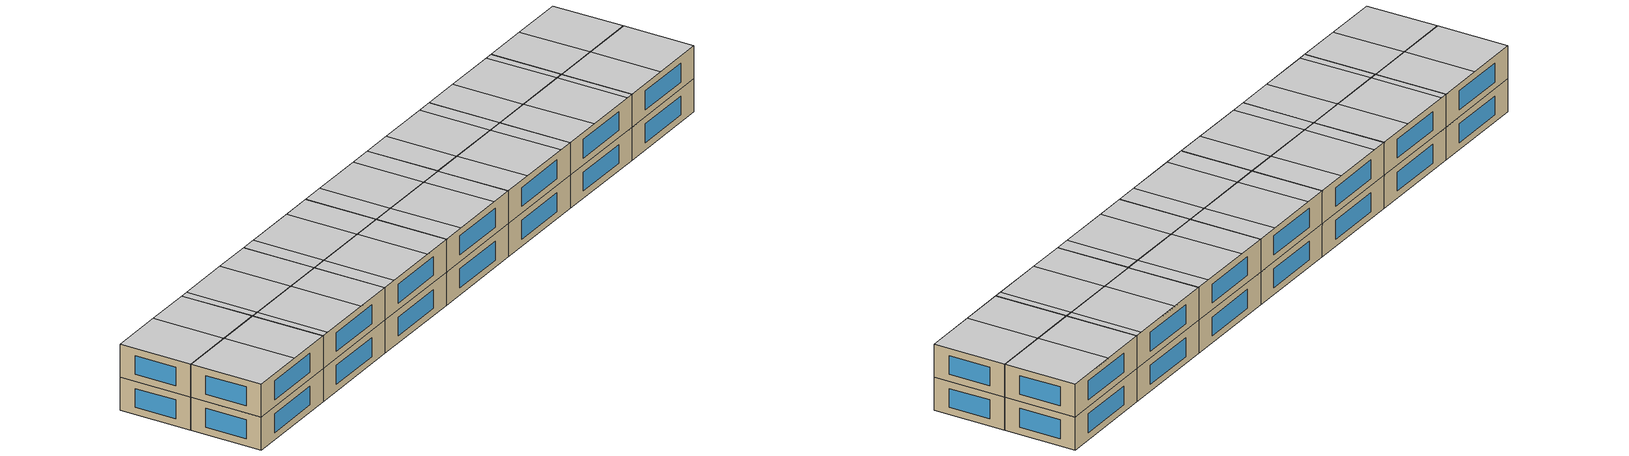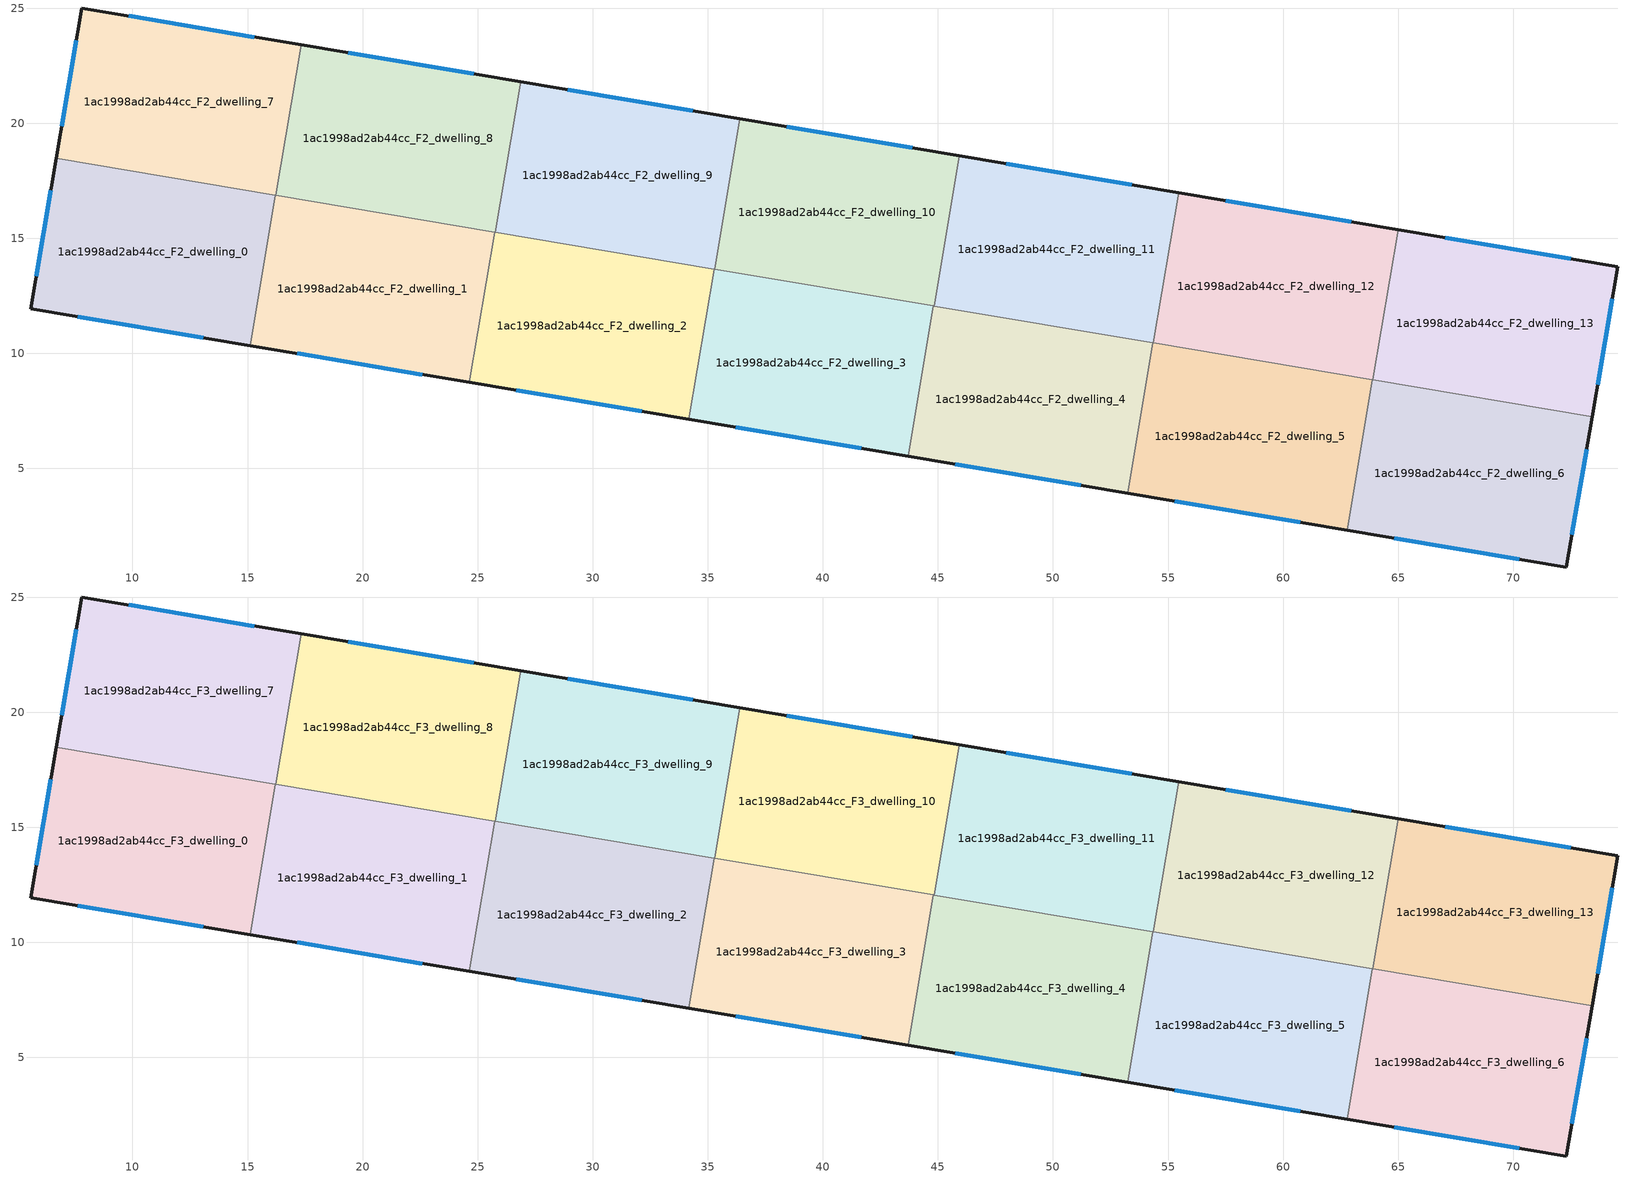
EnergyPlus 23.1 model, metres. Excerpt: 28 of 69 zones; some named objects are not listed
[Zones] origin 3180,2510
1ac1998ad2ab44cc_F2_dwelling_0
 floor to 1ac1998ad2ab44cc_F1_dwelling_0 (EU_floor_Construction): 16.22,16.87 15.11,10.34 5.58,11.94 6.69,18.48 z6
 wall outside (EU_wall_Construction): 6.69,18.48 5.58,11.94 15.11,10.34 z6:9
 wall to 1ac1998ad2ab44cc_F2_dwelling_1 (EU_wall_Construction): 15.11,10.34 16.22,16.87 z6:9
 wall to 1ac1998ad2ab44cc_F2_dwelling_7 (EU_wall_Construction): 16.22,16.87 6.69,18.48 z6:9
 window (EU_Window_Construction): 7.62,11.6 13.07,10.68 / 6.45,17.08 5.82,13.34 z6.64:8.36
1ac1998ad2ab44cc_F2_dwelling_1
 floor to 1ac1998ad2ab44cc_F1_dwelling_1 (EU_floor_Construction): 25.74,15.27 24.64,8.74 15.11,10.34 16.22,16.87 z6
 wall outside (EU_wall_Construction): 15.11,10.34 24.64,8.74 z6:9
 wall to 1ac1998ad2ab44cc_F2_dwelling_2 (EU_wall_Construction): 24.64,8.74 25.74,15.27 z6:9
 wall to 1ac1998ad2ab44cc_F2_dwelling_8 (EU_wall_Construction): 25.74,15.27 16.23,16.87 z6:9
 wall to 1ac1998ad2ab44cc_F2_dwelling_7 (EU_wall_Construction): 16.23,16.87 16.21,16.87 z6:9
 window (EU_Window_Construction): 17.16,9.99 22.6,9.08 z6.64:8.36
1ac1998ad2ab44cc_F2_dwelling_10
 floor to 1ac1998ad2ab44cc_F1_dwelling_10 (EU_floor_Construction): 45.93,18.59 44.83,12.05 35.3,13.66 36.4,20.19 z6
 wall outside (EU_wall_Construction): 45.93,18.59 36.4,20.19 z6:9
 wall to 1ac1998ad2ab44cc_F2_dwelling_11 (EU_wall_Construction): 44.83,12.05 45.93,18.59 z6:9
 wall to 1ac1998ad2ab44cc_F2_dwelling_9 (EU_wall_Construction): 36.4,20.19 35.3,13.66 z6:9
 wall to 1ac1998ad2ab44cc_F2_dwelling_3 (EU_wall_Construction): 35.3,13.66 44.81,12.06 z6:9
 wall to 1ac1998ad2ab44cc_F2_dwelling_4 (EU_wall_Construction): 44.81,12.06 44.83,12.05 z6:9
 window (EU_Window_Construction): 43.89,18.93 38.44,19.85 z6.64:8.36
1ac1998ad2ab44cc_F2_dwelling_11
 floor to 1ac1998ad2ab44cc_F1_dwelling_11 (EU_floor_Construction): 55.47,16.98 54.36,10.45 44.83,12.05 45.93,18.59 z6
 wall outside (EU_wall_Construction): 55.47,16.98 45.93,18.59 z6:9
 wall to 1ac1998ad2ab44cc_F2_dwelling_12 (EU_wall_Construction): 54.36,10.45 55.47,16.98 z6:9
 wall to 1ac1998ad2ab44cc_F2_dwelling_4 (EU_wall_Construction): 44.83,12.05 54.34,10.45 z6:9
 wall to 1ac1998ad2ab44cc_F2_dwelling_5 (EU_wall_Construction): 54.34,10.45 54.36,10.45 z6:9
 window (EU_Window_Construction): 53.42,17.32 47.97,18.24 z6.64:8.36
1ac1998ad2ab44cc_F2_dwelling_12
 floor to 1ac1998ad2ab44cc_F1_dwelling_12 (EU_floor_Construction): 65,15.38 63.9,8.84 54.36,10.45 55.47,16.98 z6
 wall outside (EU_wall_Construction): 65,15.38 55.47,16.98 z6:9
 wall to 1ac1998ad2ab44cc_F2_dwelling_13 (EU_wall_Construction): 63.9,8.84 65,15.38 z6:9
 wall to 1ac1998ad2ab44cc_F2_dwelling_5 (EU_wall_Construction): 54.36,10.45 63.88,8.85 z6:9
 wall to 1ac1998ad2ab44cc_F2_dwelling_6 (EU_wall_Construction): 63.88,8.85 63.9,8.84 z6:9
 window (EU_Window_Construction): 62.96,15.72 57.51,16.64 z6.64:8.36
1ac1998ad2ab44cc_F2_dwelling_13
 floor to 1ac1998ad2ab44cc_F1_dwelling_13 (EU_floor_Construction): 74.54,13.77 73.43,7.24 63.9,8.84 65,15.38 z6
 wall outside (EU_wall_Construction): 73.43,7.24 74.54,13.77 65,15.38 z6:9
 wall to 1ac1998ad2ab44cc_F2_dwelling_6 (EU_wall_Construction): 63.9,8.84 73.43,7.24 z6:9
 window (EU_Window_Construction): 72.5,14.11 67.04,15.03 / 73.66,8.64 74.3,12.37 z6.64:8.36
1ac1998ad2ab44cc_F2_dwelling_2
 floor to 1ac1998ad2ab44cc_F1_dwelling_2 (EU_floor_Construction): 35.28,13.66 34.17,7.13 24.64,8.74 25.74,15.27 z6
 wall outside (EU_wall_Construction): 24.64,8.74 34.17,7.13 z6:9
 wall to 1ac1998ad2ab44cc_F2_dwelling_3 (EU_wall_Construction): 34.17,7.13 35.28,13.66 z6:9
 wall to 1ac1998ad2ab44cc_F2_dwelling_9 (EU_wall_Construction): 35.28,13.66 25.76,15.27 z6:9
 wall to 1ac1998ad2ab44cc_F2_dwelling_8 (EU_wall_Construction): 25.76,15.26 25.74,15.27 z6:9
 window (EU_Window_Construction): 26.69,8.39 32.13,7.47 z6.64:8.36
1ac1998ad2ab44cc_F2_dwelling_3
 floor to 1ac1998ad2ab44cc_F1_dwelling_3 (EU_floor_Construction): 44.81,12.06 43.71,5.53 34.17,7.13 35.28,13.66 z6
 wall outside (EU_wall_Construction): 34.17,7.13 43.71,5.53 z6:9
 wall to 1ac1998ad2ab44cc_F2_dwelling_4 (EU_wall_Construction): 43.71,5.53 44.81,12.06 z6:9
 wall to 1ac1998ad2ab44cc_F2_dwelling_9 (EU_wall_Construction): 35.3,13.66 35.28,13.66 z6:9
 window (EU_Window_Construction): 36.22,6.79 41.67,5.87 z6.64:8.36
1ac1998ad2ab44cc_F2_dwelling_4
 floor to 1ac1998ad2ab44cc_F1_dwelling_4 (EU_floor_Construction): 54.34,10.45 53.24,3.92 43.71,5.53 44.81,12.06 z6
 wall outside (EU_wall_Construction): 43.71,5.53 53.24,3.92 z6:9
 wall to 1ac1998ad2ab44cc_F2_dwelling_5 (EU_wall_Construction): 53.24,3.92 54.34,10.45 z6:9
 window (EU_Window_Construction): 45.75,5.18 51.2,4.27 z6.64:8.36
1ac1998ad2ab44cc_F2_dwelling_5
 floor to 1ac1998ad2ab44cc_F1_dwelling_5 (EU_floor_Construction): 63.88,8.85 62.78,2.32 53.24,3.92 54.34,10.45 z6
 wall outside (EU_wall_Construction): 53.24,3.92 62.78,2.32 z6:9
 wall to 1ac1998ad2ab44cc_F2_dwelling_6 (EU_wall_Construction): 62.78,2.32 63.88,8.85 z6:9
 window (EU_Window_Construction): 55.29,3.58 60.74,2.66 z6.64:8.36
1ac1998ad2ab44cc_F2_dwelling_6
 floor to 1ac1998ad2ab44cc_F1_dwelling_6 (EU_floor_Construction): 73.43,7.24 72.31,0.72 62.78,2.32 63.88,8.85 z6
 wall outside (EU_wall_Construction): 62.78,2.32 72.31,0.72 73.43,7.24 z6:9
 window (EU_Window_Construction): 72.55,2.11 73.19,5.84 / 64.82,1.98 70.27,1.06 z6.64:8.36
1ac1998ad2ab44cc_F2_dwelling_7
 floor to 1ac1998ad2ab44cc_F1_dwelling_7 (EU_floor_Construction): 17.33,23.4 16.23,16.87 6.69,18.48 7.8,25.01 z6
 wall outside (EU_wall_Construction): 17.33,23.4 7.8,25.01 6.69,18.48 z6:9
 wall to 1ac1998ad2ab44cc_F2_dwelling_8 (EU_wall_Construction): 16.23,16.87 17.33,23.4 z6:9
 window (EU_Window_Construction): 7.56,23.61 6.93,19.87 / 15.29,23.75 9.84,24.66 z6.64:8.36
1ac1998ad2ab44cc_F2_dwelling_8
 floor to 1ac1998ad2ab44cc_F1_dwelling_8 (EU_floor_Construction): 26.86,21.8 25.76,15.26 16.23,16.87 17.33,23.4 z6
 wall outside (EU_wall_Construction): 26.86,21.8 17.33,23.4 z6:9
 wall to 1ac1998ad2ab44cc_F2_dwelling_9 (EU_wall_Construction): 25.76,15.26 26.86,21.8 z6:9
 window (EU_Window_Construction): 24.82,22.14 19.37,23.06 z6.64:8.36
1ac1998ad2ab44cc_F2_dwelling_9
 floor to 1ac1998ad2ab44cc_F1_dwelling_9 (EU_floor_Construction): 36.4,20.19 35.3,13.66 25.76,15.26 26.86,21.8 z6
 wall outside (EU_wall_Construction): 36.4,20.19 26.86,21.8 z6:9
 window (EU_Window_Construction): 34.36,20.54 28.91,21.45 z6.64:8.36
1ac1998ad2ab44cc_F3_dwelling_0
 floor to 1ac1998ad2ab44cc_F2_dwelling_0 (EU_floor_Construction): 16.22,16.87 15.11,10.34 5.58,11.94 6.69,18.48 z9
 wall outside (EU_wall_Construction): 6.69,18.48 5.58,11.94 15.11,10.34 z9:12
 wall to 1ac1998ad2ab44cc_F3_dwelling_1 (EU_wall_Construction): 15.11,10.34 16.22,16.87 z9:12
 wall to 1ac1998ad2ab44cc_F3_dwelling_7 (EU_wall_Construction): 16.22,16.87 6.69,18.48 z9:12
 window (EU_Window_Construction): 7.62,11.6 13.07,10.68 / 6.45,17.08 5.82,13.34 z9.64:11.36
 ceiling adiabatic (EU_roof_Construction): 10.72,11.08 11.82,17.61 6.69,18.48 5.58,11.94 z12
 ceiling to 1ac1998ad2ab44cc_F4_dwelling_1 (EU_floor_Construction): 15.11,10.34 16.21,16.87 11.82,17.61 10.72,11.08 z12
1ac1998ad2ab44cc_F3_dwelling_1
 floor to 1ac1998ad2ab44cc_F2_dwelling_1 (EU_floor_Construction): 25.74,15.27 24.64,8.74 15.11,10.34 16.22,16.87 z9
 wall outside (EU_wall_Construction): 15.11,10.34 24.64,8.74 z9:12
 wall to 1ac1998ad2ab44cc_F3_dwelling_2 (EU_wall_Construction): 24.64,8.74 25.74,15.27 z9:12
 wall to 1ac1998ad2ab44cc_F3_dwelling_8 (EU_wall_Construction): 25.74,15.27 16.23,16.87 z9:12
 wall to 1ac1998ad2ab44cc_F3_dwelling_7 (EU_wall_Construction): 16.23,16.87 16.21,16.87 z9:12
 window (EU_Window_Construction): 17.16,9.99 22.6,9.08 z9.64:11.36
 ceiling to 1ac1998ad2ab44cc_F4_dwelling_2 (EU_floor_Construction): 20.99,9.35 22.09,15.88 16.96,16.75 15.86,10.21 z12
 ceiling to 1ac1998ad2ab44cc_F4_dwelling_3 (EU_floor_Construction): 24.64,8.74 25.74,15.27 22.09,15.88 20.99,9.35 z12
 ceiling to 1ac1998ad2ab44cc_F4_dwelling_1 (EU_floor_Construction): 15.86,10.21 16.96,16.75 16.23,16.87 16.21,16.87 15.11,10.34 z12
1ac1998ad2ab44cc_F3_dwelling_10
 floor to 1ac1998ad2ab44cc_F2_dwelling_10 (EU_floor_Construction): 45.93,18.59 44.83,12.05 35.3,13.66 36.4,20.19 z9
 wall outside (EU_wall_Construction): 45.93,18.59 36.4,20.19 z9:12
 wall to 1ac1998ad2ab44cc_F3_dwelling_11 (EU_wall_Construction): 44.83,12.05 45.93,18.59 z9:12
 wall to 1ac1998ad2ab44cc_F3_dwelling_9 (EU_wall_Construction): 36.4,20.19 35.3,13.66 z9:12
 wall to 1ac1998ad2ab44cc_F3_dwelling_3 (EU_wall_Construction): 35.3,13.66 44.81,12.06 z9:12
 wall to 1ac1998ad2ab44cc_F3_dwelling_4 (EU_wall_Construction): 44.81,12.06 44.83,12.05 z9:12
 window (EU_Window_Construction): 43.89,18.93 38.44,19.85 z9.64:11.36
 ceiling to 1ac1998ad2ab44cc_F4_dwelling_6 (EU_floor_Construction): 42.62,12.43 43.72,18.96 38.59,19.82 37.49,13.29 z12
 ceiling to 1ac1998ad2ab44cc_F4_dwelling_7 (EU_floor_Construction): 44.83,12.05 45.93,18.59 43.72,18.96 42.62,12.43 z12
 ceiling to 1ac1998ad2ab44cc_F4_dwelling_5 (EU_floor_Construction): 37.49,13.29 38.59,19.82 36.4,20.19 35.3,13.66 z12
1ac1998ad2ab44cc_F3_dwelling_11
 floor to 1ac1998ad2ab44cc_F2_dwelling_11 (EU_floor_Construction): 55.47,16.98 54.36,10.45 44.83,12.05 45.93,18.59 z9
 wall outside (EU_wall_Construction): 55.47,16.98 45.93,18.59 z9:12
 wall to 1ac1998ad2ab44cc_F3_dwelling_12 (EU_wall_Construction): 54.36,10.45 55.47,16.98 z9:12
 wall to 1ac1998ad2ab44cc_F3_dwelling_4 (EU_wall_Construction): 44.83,12.05 54.34,10.45 z9:12
 wall to 1ac1998ad2ab44cc_F3_dwelling_5 (EU_wall_Construction): 54.34,10.45 54.36,10.45 z9:12
 window (EU_Window_Construction): 53.42,17.32 47.97,18.24 z9.64:11.36
 ceiling to 1ac1998ad2ab44cc_F4_dwelling_8 (EU_floor_Construction): 52.89,10.7 53.99,17.23 48.85,18.09 47.75,11.56 z12
 ceiling to 1ac1998ad2ab44cc_F4_dwelling_7 (EU_floor_Construction): 47.75,11.56 48.85,18.09 45.93,18.59 44.83,12.05 z12
 ceiling to 1ac1998ad2ab44cc_F4_dwelling_9 (EU_floor_Construction): 54.37,10.45 55.47,16.98 53.99,17.23 52.89,10.7 z12
1ac1998ad2ab44cc_F3_dwelling_12
 floor to 1ac1998ad2ab44cc_F2_dwelling_12 (EU_floor_Construction): 65,15.38 63.9,8.84 54.36,10.45 55.47,16.98 z9
 wall outside (EU_wall_Construction): 65,15.38 55.47,16.98 z9:12
 wall to 1ac1998ad2ab44cc_F3_dwelling_13 (EU_wall_Construction): 63.9,8.84 65,15.38 z9:12
 wall to 1ac1998ad2ab44cc_F3_dwelling_5 (EU_wall_Construction): 54.36,10.45 63.88,8.85 z9:12
 wall to 1ac1998ad2ab44cc_F3_dwelling_6 (EU_wall_Construction): 63.88,8.85 63.9,8.84 z9:12
 window (EU_Window_Construction): 62.96,15.72 57.51,16.64 z9.64:11.36
 ceiling to 1ac1998ad2ab44cc_F4_dwelling_10 (EU_floor_Construction): 63.16,8.97 64.26,15.5 59.12,16.37 58.02,9.83 z12
 ceiling to 1ac1998ad2ab44cc_F4_dwelling_11 (EU_floor_Construction): 63.9,8.84 65,15.38 64.26,15.5 63.16,8.97 z12
 ceiling to 1ac1998ad2ab44cc_F4_dwelling_9 (EU_floor_Construction): 58.02,9.83 59.12,16.37 55.47,16.98 54.37,10.45 z12
1ac1998ad2ab44cc_F3_dwelling_13
 floor to 1ac1998ad2ab44cc_F2_dwelling_13 (EU_floor_Construction): 74.54,13.77 73.43,7.24 63.9,8.84 65,15.38 z9
 wall outside (EU_wall_Construction): 73.43,7.24 74.54,13.77 65,15.38 z9:12
 wall to 1ac1998ad2ab44cc_F3_dwelling_6 (EU_wall_Construction): 63.9,8.84 73.43,7.24 z9:12
 window (EU_Window_Construction): 72.5,14.11 67.04,15.03 / 73.66,8.64 74.3,12.37 z9.64:11.36
 ceiling to 1ac1998ad2ab44cc_F4_dwelling_12 (EU_floor_Construction): 73.43,7.24 74.54,13.77 69.39,14.64 68.29,8.11 z12
 ceiling to 1ac1998ad2ab44cc_F4_dwelling_11 (EU_floor_Construction): 68.29,8.11 69.39,14.64 65,15.38 63.9,8.84 z12
1ac1998ad2ab44cc_F3_dwelling_2
 floor to 1ac1998ad2ab44cc_F2_dwelling_2 (EU_floor_Construction): 35.28,13.66 34.17,7.13 24.64,8.74 25.74,15.27 z9
 wall outside (EU_wall_Construction): 24.64,8.74 34.17,7.13 z9:12
 wall to 1ac1998ad2ab44cc_F3_dwelling_3 (EU_wall_Construction): 34.17,7.13 35.28,13.66 z9:12
 wall to 1ac1998ad2ab44cc_F3_dwelling_9 (EU_wall_Construction): 35.28,13.66 25.76,15.27 z9:12
 wall to 1ac1998ad2ab44cc_F3_dwelling_8 (EU_wall_Construction): 25.76,15.26 25.74,15.27 z9:12
 window (EU_Window_Construction): 26.69,8.39 32.13,7.47 z9.64:11.36
 ceiling to 1ac1998ad2ab44cc_F4_dwelling_4 (EU_floor_Construction): 31.25,7.62 32.35,14.16 27.22,15.02 26.12,8.49 z12
 ceiling to 1ac1998ad2ab44cc_F4_dwelling_3 (EU_floor_Construction): 26.12,8.49 27.22,15.02 25.76,15.27 25.74,15.27 24.64,8.74 z12
 ceiling to 1ac1998ad2ab44cc_F4_dwelling_5 (EU_floor_Construction): 34.18,7.13 35.27,13.66 32.35,14.16 31.25,7.62 z12
1ac1998ad2ab44cc_F3_dwelling_3
 floor to 1ac1998ad2ab44cc_F2_dwelling_3 (EU_floor_Construction): 44.81,12.06 43.71,5.53 34.17,7.13 35.28,13.66 z9
 wall outside (EU_wall_Construction): 34.17,7.13 43.71,5.53 z9:12
 wall to 1ac1998ad2ab44cc_F3_dwelling_4 (EU_wall_Construction): 43.71,5.53 44.81,12.06 z9:12
 wall to 1ac1998ad2ab44cc_F3_dwelling_9 (EU_wall_Construction): 35.3,13.66 35.28,13.66 z9:12
 window (EU_Window_Construction): 36.22,6.79 41.67,5.87 z9.64:11.36
 ceiling to 1ac1998ad2ab44cc_F4_dwelling_6 (EU_floor_Construction): 41.52,5.9 42.62,12.43 37.49,13.29 36.39,6.76 z12
 ceiling to 1ac1998ad2ab44cc_F4_dwelling_7 (EU_floor_Construction): 43.71,5.53 44.81,12.06 42.62,12.43 41.52,5.9 z12
 ceiling to 1ac1998ad2ab44cc_F4_dwelling_5 (EU_floor_Construction): 36.39,6.76 37.49,13.29 35.27,13.66 34.18,7.13 z12
1ac1998ad2ab44cc_F3_dwelling_4
 floor to 1ac1998ad2ab44cc_F2_dwelling_4 (EU_floor_Construction): 54.34,10.45 53.24,3.92 43.71,5.53 44.81,12.06 z9
 wall outside (EU_wall_Construction): 43.71,5.53 53.24,3.92 z9:12
 wall to 1ac1998ad2ab44cc_F3_dwelling_5 (EU_wall_Construction): 53.24,3.92 54.34,10.45 z9:12
 window (EU_Window_Construction): 45.75,5.18 51.2,4.27 z9.64:11.36
 ceiling to 1ac1998ad2ab44cc_F4_dwelling_7 (EU_floor_Construction): 46.65,5.03 47.75,11.56 44.81,12.06 43.71,5.53 z12
 ceiling to 1ac1998ad2ab44cc_F4_dwelling_8 (EU_floor_Construction): 51.79,4.17 52.89,10.7 47.75,11.56 46.65,5.03 z12
 ceiling to 1ac1998ad2ab44cc_F4_dwelling_9 (EU_floor_Construction): 53.24,3.92 54.34,10.45 52.89,10.7 51.79,4.17 z12
1ac1998ad2ab44cc_F3_dwelling_5
 floor to 1ac1998ad2ab44cc_F2_dwelling_5 (EU_floor_Construction): 63.88,8.85 62.78,2.32 53.24,3.92 54.34,10.45 z9
 wall outside (EU_wall_Construction): 53.24,3.92 62.78,2.32 z9:12
 wall to 1ac1998ad2ab44cc_F3_dwelling_6 (EU_wall_Construction): 62.78,2.32 63.88,8.85 z9:12
 window (EU_Window_Construction): 55.29,3.58 60.74,2.66 z9.64:11.36
 ceiling to 1ac1998ad2ab44cc_F4_dwelling_9 (EU_floor_Construction): 56.92,3.31 58.02,9.83 54.34,10.45 53.24,3.92 z12
 ceiling to 1ac1998ad2ab44cc_F4_dwelling_10 (EU_floor_Construction): 62.06,2.44 63.16,8.97 58.02,9.83 56.92,3.31 z12
 ceiling to 1ac1998ad2ab44cc_F4_dwelling_11 (EU_floor_Construction): 62.78,2.32 63.88,8.85 63.16,8.97 62.06,2.44 z12
1ac1998ad2ab44cc_F3_dwelling_6
 floor to 1ac1998ad2ab44cc_F2_dwelling_6 (EU_floor_Construction): 73.43,7.24 72.31,0.72 62.78,2.32 63.88,8.85 z9
 wall outside (EU_wall_Construction): 62.78,2.32 72.31,0.72 73.43,7.24 z9:12
 window (EU_Window_Construction): 72.55,2.11 73.19,5.84 / 64.82,1.98 70.27,1.06 z9.64:11.36
 ceiling to 1ac1998ad2ab44cc_F4_dwelling_12 (EU_floor_Construction): 72.31,0.72 73.43,7.24 68.29,8.11 67.19,1.58 z12
 ceiling to 1ac1998ad2ab44cc_F4_dwelling_11 (EU_floor_Construction): 67.19,1.58 68.29,8.11 63.88,8.85 62.78,2.32 z12
1ac1998ad2ab44cc_F3_dwelling_7
 floor to 1ac1998ad2ab44cc_F2_dwelling_7 (EU_floor_Construction): 17.33,23.4 16.23,16.87 6.69,18.48 7.8,25.01 z9
 wall outside (EU_wall_Construction): 17.33,23.4 7.8,25.01 6.69,18.48 z9:12
 wall to 1ac1998ad2ab44cc_F3_dwelling_8 (EU_wall_Construction): 16.23,16.87 17.33,23.4 z9:12
 window (EU_Window_Construction): 7.56,23.61 6.93,19.87 / 15.29,23.75 9.84,24.66 z9.64:11.36
 ceiling to 1ac1998ad2ab44cc_F4_dwelling_1 (EU_floor_Construction): 16.23,16.87 17.33,23.4 12.92,24.14 11.82,17.61 z12
 ceiling to 1ac1998ad2ab44cc_F4_dwelling_0 (EU_floor_Construction): 11.82,17.61 12.92,24.14 7.8,25.01 6.69,18.48 z12
1ac1998ad2ab44cc_F3_dwelling_8
 floor to 1ac1998ad2ab44cc_F2_dwelling_8 (EU_floor_Construction): 26.86,21.8 25.76,15.26 16.23,16.87 17.33,23.4 z9
 wall outside (EU_wall_Construction): 26.86,21.8 17.33,23.4 z9:12
 wall to 1ac1998ad2ab44cc_F3_dwelling_9 (EU_wall_Construction): 25.76,15.26 26.86,21.8 z9:12
 window (EU_Window_Construction): 24.82,22.14 19.37,23.06 z9.64:11.36
 ceiling to 1ac1998ad2ab44cc_F4_dwelling_2 (EU_floor_Construction): 22.09,15.88 23.19,22.42 18.06,23.28 16.96,16.75 z12
 ceiling to 1ac1998ad2ab44cc_F4_dwelling_3 (EU_floor_Construction): 25.76,15.26 26.86,21.8 23.19,22.42 22.09,15.88 z12
 ceiling to 1ac1998ad2ab44cc_F4_dwelling_1 (EU_floor_Construction): 16.96,16.75 18.06,23.28 17.33,23.4 16.23,16.87 z12
1ac1998ad2ab44cc_F3_dwelling_9
 floor to 1ac1998ad2ab44cc_F2_dwelling_9 (EU_floor_Construction): 36.4,20.19 35.3,13.66 25.76,15.26 26.86,21.8 z9
 wall outside (EU_wall_Construction): 36.4,20.19 26.86,21.8 z9:12
 window (EU_Window_Construction): 34.36,20.54 28.91,21.45 z9.64:11.36
 ceiling to 1ac1998ad2ab44cc_F4_dwelling_5 (EU_floor_Construction): 35.3,13.66 36.4,20.19 33.45,20.69 32.35,14.16 z12
 ceiling to 1ac1998ad2ab44cc_F4_dwelling_3 (EU_floor_Construction): 27.22,15.02 28.32,21.55 26.86,21.8 25.76,15.27 z12
 ceiling adiabatic (EU_roof_Construction): 32.35,14.16 33.45,20.69 26.86,21.8 28.32,21.55 27.22,15.02 z12
[Building]
EU S2 Campaign: North Axis=0; Terrain=City; Solar Distribution=FullExterior
[Site:Location]
Yerevan-Zvartnots.Intl.AP: Latitude=40.15; Longitude=44.383; Time Zone=4; Elevation=854
[SizingPeriod:WeatherFileDays]
AnnualSizingPeriod: Begin Month=1; Begin Day of Month=1; End Month=12; End Day of Month=31; Day of Week for Start Day=Monday; Use Weather File Daylight Saving Period=No; Use Weather File Rain and Snow Indicators=No
[MATERIAL]
EU_InternalMass_Material: Roughness=MediumRough; Thickness=0.1; Conductivity=1; Density=1800; Specific Heat=900; Thermal Absorptance=0.9; Solar Absorptance=0.7; Visible Absorptance=0.7
[MATERIAL:NOMASS] Roughness=MediumRough; Thermal Absorptance=0.9; Solar Absorptance=0.7; Visible Absorptance=0.7
Name | Thermal Resistance
EU_wall_NoMass | 1.05043
EU_roof_NoMass | 1.45357
EU_floor_NoMass | 0.478065
[WINDOWMATERIAL:SIMPLEGLAZINGSYSTEM]
EU_Window_SimpleGlazing: UFactor=2.5566; Solar Heat Gain Coefficient=0.75; Visible Transmittance=0.75
[CONSTRUCTION]
EU_wall_Construction: EU_wall_NoMass
EU_roof_Construction: EU_roof_NoMass
EU_floor_Construction: EU_floor_NoMass
EU_Window_Construction: EU_Window_SimpleGlazing
EU_InternalMass_Construction: EU_InternalMass_Material
[ZONE] Type=1; Multiplier=1; Ceiling Height=autocalculate; Floor Area=autocalculate; Part of Total Floor Area=Yes
Name | Volume
1ac1998ad2ab44cc_F2_dwelling_0; 1ac1998ad2ab44cc_F3_dwelling_0 | 192.098
1ac1998ad2ab44cc_F2_dwelling_1; 1ac1998ad2ab44cc_F3_dwelling_1 | 192.094
1ac1998ad2ab44cc_F2_dwelling_10; 1ac1998ad2ab44cc_F3_dwelling_10; 1ac1998ad2ab44cc_F2_dwelling_2; 1ac1998ad2ab44cc_F3_dwelling_2 | 192.107
1ac1998ad2ab44cc_F2_dwelling_11; 1ac1998ad2ab44cc_F3_dwelling_11 | 192.084
1ac1998ad2ab44cc_F2_dwelling_12; 1ac1998ad2ab44cc_F3_dwelling_12 | 192.096
1ac1998ad2ab44cc_F2_dwelling_13; 1ac1998ad2ab44cc_F3_dwelling_13 | 192.089
1ac1998ad2ab44cc_F2_dwelling_3; 1ac1998ad2ab44cc_F3_dwelling_3; 1ac1998ad2ab44cc_F2_dwelling_5; 1ac1998ad2ab44cc_F3_dwelling_5; 1ac1998ad2ab44cc_F2_dwelling_6; 1ac1998ad2ab44cc_F3_dwelling_6 | 192.109
1ac1998ad2ab44cc_F2_dwelling_4; 1ac1998ad2ab44cc_F3_dwelling_4 | 192.095
1ac1998ad2ab44cc_F2_dwelling_7; 1ac1998ad2ab44cc_F3_dwelling_7 | 192.115
1ac1998ad2ab44cc_F2_dwelling_8; 1ac1998ad2ab44cc_F3_dwelling_8 | 192.113
1ac1998ad2ab44cc_F2_dwelling_9; 1ac1998ad2ab44cc_F3_dwelling_9 | 192.112
[INTERNALMASS] Construction=EU_InternalMass_Construction
Name | Zone or ZoneList | Surface Area
1ac1998ad2ab44cc_F2_dwelling_0_EU_InternalMass | 1ac1998ad2ab44cc_F2_dwelling_0 | 64.0327
1ac1998ad2ab44cc_F2_dwelling_1_EU_InternalMass | 1ac1998ad2ab44cc_F2_dwelling_1 | 64.0311
1ac1998ad2ab44cc_F2_dwelling_2_EU_InternalMass | 1ac1998ad2ab44cc_F2_dwelling_2 | 64.0357
1ac1998ad2ab44cc_F2_dwelling_3_EU_InternalMass | 1ac1998ad2ab44cc_F2_dwelling_3 | 64.0364
1ac1998ad2ab44cc_F2_dwelling_4_EU_InternalMass | 1ac1998ad2ab44cc_F2_dwelling_4 | 64.0317
1ac1998ad2ab44cc_F2_dwelling_5_EU_InternalMass | 1ac1998ad2ab44cc_F2_dwelling_5 | 64.0363
1ac1998ad2ab44cc_F2_dwelling_6_EU_InternalMass | 1ac1998ad2ab44cc_F2_dwelling_6 | 64.0362
1ac1998ad2ab44cc_F2_dwelling_7_EU_InternalMass | 1ac1998ad2ab44cc_F2_dwelling_7 | 64.0385
1ac1998ad2ab44cc_F2_dwelling_8_EU_InternalMass | 1ac1998ad2ab44cc_F2_dwelling_8 | 64.0375
1ac1998ad2ab44cc_F2_dwelling_9_EU_InternalMass | 1ac1998ad2ab44cc_F2_dwelling_9 | 64.0375
1ac1998ad2ab44cc_F2_dwelling_10_EU_InternalMass | 1ac1998ad2ab44cc_F2_dwelling_10 | 64.0358
1ac1998ad2ab44cc_F2_dwelling_11_EU_InternalMass | 1ac1998ad2ab44cc_F2_dwelling_11 | 64.028
1ac1998ad2ab44cc_F2_dwelling_12_EU_InternalMass | 1ac1998ad2ab44cc_F2_dwelling_12 | 64.0321
1ac1998ad2ab44cc_F2_dwelling_13_EU_InternalMass | 1ac1998ad2ab44cc_F2_dwelling_13 | 64.0297
1ac1998ad2ab44cc_F3_dwelling_0_EU_InternalMass | 1ac1998ad2ab44cc_F3_dwelling_0 | 64.0327
1ac1998ad2ab44cc_F3_dwelling_1_EU_InternalMass | 1ac1998ad2ab44cc_F3_dwelling_1 | 64.0311
1ac1998ad2ab44cc_F3_dwelling_2_EU_InternalMass | 1ac1998ad2ab44cc_F3_dwelling_2 | 64.0357
1ac1998ad2ab44cc_F3_dwelling_3_EU_InternalMass | 1ac1998ad2ab44cc_F3_dwelling_3 | 64.0364
1ac1998ad2ab44cc_F3_dwelling_4_EU_InternalMass | 1ac1998ad2ab44cc_F3_dwelling_4 | 64.0317
1ac1998ad2ab44cc_F3_dwelling_5_EU_InternalMass | 1ac1998ad2ab44cc_F3_dwelling_5 | 64.0363
1ac1998ad2ab44cc_F3_dwelling_6_EU_InternalMass | 1ac1998ad2ab44cc_F3_dwelling_6 | 64.0362
1ac1998ad2ab44cc_F3_dwelling_7_EU_InternalMass | 1ac1998ad2ab44cc_F3_dwelling_7 | 64.0385
1ac1998ad2ab44cc_F3_dwelling_8_EU_InternalMass | 1ac1998ad2ab44cc_F3_dwelling_8 | 64.0375
1ac1998ad2ab44cc_F3_dwelling_9_EU_InternalMass | 1ac1998ad2ab44cc_F3_dwelling_9 | 64.0375
1ac1998ad2ab44cc_F3_dwelling_10_EU_InternalMass | 1ac1998ad2ab44cc_F3_dwelling_10 | 64.0358
1ac1998ad2ab44cc_F3_dwelling_11_EU_InternalMass | 1ac1998ad2ab44cc_F3_dwelling_11 | 64.028
1ac1998ad2ab44cc_F3_dwelling_12_EU_InternalMass | 1ac1998ad2ab44cc_F3_dwelling_12 | 64.0321
1ac1998ad2ab44cc_F3_dwelling_13_EU_InternalMass | 1ac1998ad2ab44cc_F3_dwelling_13 | 64.0297
[OTHEREQUIPMENT] Fuel Type=Electricity; Design Level Calculation Method=Watts/Area; Power per Zone Floor Area=1; Fraction Latent=0; Fraction Radiant=0; Fraction Lost=0; Carbon Dioxide Generation Rate=0; EndUse Subcategory=EU_Step8_InternalGains
Name | Zone or ZoneList or Space or SpaceList | Schedule
EU_Step8_InternalGain_1ac1998ad2ab44cc_F2_dwelling_0_f000 | 1ac1998ad2ab44cc_F2_dwelling_0 | EU_Step8_GainSchedule_1ac1998ad2ab44cc_F2_dwelling_0_f000
EU_Step8_InternalGain_1ac1998ad2ab44cc_F2_dwelling_1_f000 | 1ac1998ad2ab44cc_F2_dwelling_1 | EU_Step8_GainSchedule_1ac1998ad2ab44cc_F2_dwelling_1_f000
EU_Step8_InternalGain_1ac1998ad2ab44cc_F2_dwelling_2_f000 | 1ac1998ad2ab44cc_F2_dwelling_2 | EU_Step8_GainSchedule_1ac1998ad2ab44cc_F2_dwelling_2_f000
EU_Step8_InternalGain_1ac1998ad2ab44cc_F2_dwelling_3_f000 | 1ac1998ad2ab44cc_F2_dwelling_3 | EU_Step8_GainSchedule_1ac1998ad2ab44cc_F2_dwelling_3_f000
EU_Step8_InternalGain_1ac1998ad2ab44cc_F2_dwelling_4_f000 | 1ac1998ad2ab44cc_F2_dwelling_4 | EU_Step8_GainSchedule_1ac1998ad2ab44cc_F2_dwelling_4_f000
EU_Step8_InternalGain_1ac1998ad2ab44cc_F2_dwelling_5_f000 | 1ac1998ad2ab44cc_F2_dwelling_5 | EU_Step8_GainSchedule_1ac1998ad2ab44cc_F2_dwelling_5_f000
EU_Step8_InternalGain_1ac1998ad2ab44cc_F2_dwelling_6_f000 | 1ac1998ad2ab44cc_F2_dwelling_6 | EU_Step8_GainSchedule_1ac1998ad2ab44cc_F2_dwelling_6_f000
EU_Step8_InternalGain_1ac1998ad2ab44cc_F2_dwelling_7_f000 | 1ac1998ad2ab44cc_F2_dwelling_7 | EU_Step8_GainSchedule_1ac1998ad2ab44cc_F2_dwelling_7_f000
EU_Step8_InternalGain_1ac1998ad2ab44cc_F2_dwelling_8_f000 | 1ac1998ad2ab44cc_F2_dwelling_8 | EU_Step8_GainSchedule_1ac1998ad2ab44cc_F2_dwelling_8_f000
EU_Step8_InternalGain_1ac1998ad2ab44cc_F2_dwelling_9_f000 | 1ac1998ad2ab44cc_F2_dwelling_9 | EU_Step8_GainSchedule_1ac1998ad2ab44cc_F2_dwelling_9_f000
EU_Step8_InternalGain_1ac1998ad2ab44cc_F2_dwelling_10_f000 | 1ac1998ad2ab44cc_F2_dwelling_10 | EU_Step8_GainSchedule_1ac1998ad2ab44cc_F2_dwelling_10_f000
EU_Step8_InternalGain_1ac1998ad2ab44cc_F2_dwelling_11_f000 | 1ac1998ad2ab44cc_F2_dwelling_11 | EU_Step8_GainSchedule_1ac1998ad2ab44cc_F2_dwelling_11_f000
EU_Step8_InternalGain_1ac1998ad2ab44cc_F2_dwelling_12_f000 | 1ac1998ad2ab44cc_F2_dwelling_12 | EU_Step8_GainSchedule_1ac1998ad2ab44cc_F2_dwelling_12_f000
EU_Step8_InternalGain_1ac1998ad2ab44cc_F2_dwelling_13_f000 | 1ac1998ad2ab44cc_F2_dwelling_13 | EU_Step8_GainSchedule_1ac1998ad2ab44cc_F2_dwelling_13_f000
EU_Step8_InternalGain_1ac1998ad2ab44cc_F3_dwelling_0_f000 | 1ac1998ad2ab44cc_F3_dwelling_0 | EU_Step8_GainSchedule_1ac1998ad2ab44cc_F3_dwelling_0_f000
EU_Step8_InternalGain_1ac1998ad2ab44cc_F3_dwelling_1_f000 | 1ac1998ad2ab44cc_F3_dwelling_1 | EU_Step8_GainSchedule_1ac1998ad2ab44cc_F3_dwelling_1_f000
EU_Step8_InternalGain_1ac1998ad2ab44cc_F3_dwelling_2_f000 | 1ac1998ad2ab44cc_F3_dwelling_2 | EU_Step8_GainSchedule_1ac1998ad2ab44cc_F3_dwelling_2_f000
EU_Step8_InternalGain_1ac1998ad2ab44cc_F3_dwelling_3_f000 | 1ac1998ad2ab44cc_F3_dwelling_3 | EU_Step8_GainSchedule_1ac1998ad2ab44cc_F3_dwelling_3_f000
EU_Step8_InternalGain_1ac1998ad2ab44cc_F3_dwelling_4_f000 | 1ac1998ad2ab44cc_F3_dwelling_4 | EU_Step8_GainSchedule_1ac1998ad2ab44cc_F3_dwelling_4_f000
EU_Step8_InternalGain_1ac1998ad2ab44cc_F3_dwelling_5_f000 | 1ac1998ad2ab44cc_F3_dwelling_5 | EU_Step8_GainSchedule_1ac1998ad2ab44cc_F3_dwelling_5_f000
EU_Step8_InternalGain_1ac1998ad2ab44cc_F3_dwelling_6_f000 | 1ac1998ad2ab44cc_F3_dwelling_6 | EU_Step8_GainSchedule_1ac1998ad2ab44cc_F3_dwelling_6_f000
EU_Step8_InternalGain_1ac1998ad2ab44cc_F3_dwelling_7_f000 | 1ac1998ad2ab44cc_F3_dwelling_7 | EU_Step8_GainSchedule_1ac1998ad2ab44cc_F3_dwelling_7_f000
EU_Step8_InternalGain_1ac1998ad2ab44cc_F3_dwelling_8_f000 | 1ac1998ad2ab44cc_F3_dwelling_8 | EU_Step8_GainSchedule_1ac1998ad2ab44cc_F3_dwelling_8_f000
EU_Step8_InternalGain_1ac1998ad2ab44cc_F3_dwelling_9_f000 | 1ac1998ad2ab44cc_F3_dwelling_9 | EU_Step8_GainSchedule_1ac1998ad2ab44cc_F3_dwelling_9_f000
EU_Step8_InternalGain_1ac1998ad2ab44cc_F3_dwelling_10_f000 | 1ac1998ad2ab44cc_F3_dwelling_10 | EU_Step8_GainSchedule_1ac1998ad2ab44cc_F3_dwelling_10_f000
EU_Step8_InternalGain_1ac1998ad2ab44cc_F3_dwelling_11_f000 | 1ac1998ad2ab44cc_F3_dwelling_11 | EU_Step8_GainSchedule_1ac1998ad2ab44cc_F3_dwelling_11_f000
EU_Step8_InternalGain_1ac1998ad2ab44cc_F3_dwelling_12_f000 | 1ac1998ad2ab44cc_F3_dwelling_12 | EU_Step8_GainSchedule_1ac1998ad2ab44cc_F3_dwelling_12_f000
EU_Step8_InternalGain_1ac1998ad2ab44cc_F3_dwelling_13_f000 | 1ac1998ad2ab44cc_F3_dwelling_13 | EU_Step8_GainSchedule_1ac1998ad2ab44cc_F3_dwelling_13_f000
[ZONEVENTILATION:DESIGNFLOWRATE] Schedule=EU_AlwaysOn; Design Flow Rate Calculation Method=AirChanges/Hour; Air Changes per Hour=0.557805; Ventilation Type=Natural; Fan Pressure Rise=0; Fan Total Efficiency=1; Constant Term Coefficient=1; Temperature Term Coefficient=0; Velocity Term Coefficient=0; Velocity Squared Term Coefficient=0; Minimum Indoor Temperature=-100; Maximum Indoor Temperature=100; Delta Temperature=-100; Minimum Outdoor Temperature=-100; Maximum Outdoor Temperature=100; Maximum Wind Speed=40
Name | Zone or ZoneList or Space or SpaceList
EU_ConstantAir_1ac1998ad2ab44cc_F2_dwelling_0 | 1ac1998ad2ab44cc_F2_dwelling_0
EU_ConstantAir_1ac1998ad2ab44cc_F2_dwelling_1 | 1ac1998ad2ab44cc_F2_dwelling_1
EU_ConstantAir_1ac1998ad2ab44cc_F2_dwelling_2 | 1ac1998ad2ab44cc_F2_dwelling_2
EU_ConstantAir_1ac1998ad2ab44cc_F2_dwelling_3 | 1ac1998ad2ab44cc_F2_dwelling_3
EU_ConstantAir_1ac1998ad2ab44cc_F2_dwelling_4 | 1ac1998ad2ab44cc_F2_dwelling_4
EU_ConstantAir_1ac1998ad2ab44cc_F2_dwelling_5 | 1ac1998ad2ab44cc_F2_dwelling_5
EU_ConstantAir_1ac1998ad2ab44cc_F2_dwelling_6 | 1ac1998ad2ab44cc_F2_dwelling_6
EU_ConstantAir_1ac1998ad2ab44cc_F2_dwelling_7 | 1ac1998ad2ab44cc_F2_dwelling_7
EU_ConstantAir_1ac1998ad2ab44cc_F2_dwelling_8 | 1ac1998ad2ab44cc_F2_dwelling_8
EU_ConstantAir_1ac1998ad2ab44cc_F2_dwelling_9 | 1ac1998ad2ab44cc_F2_dwelling_9
EU_ConstantAir_1ac1998ad2ab44cc_F2_dwelling_10 | 1ac1998ad2ab44cc_F2_dwelling_10
EU_ConstantAir_1ac1998ad2ab44cc_F2_dwelling_11 | 1ac1998ad2ab44cc_F2_dwelling_11
EU_ConstantAir_1ac1998ad2ab44cc_F2_dwelling_12 | 1ac1998ad2ab44cc_F2_dwelling_12
EU_ConstantAir_1ac1998ad2ab44cc_F2_dwelling_13 | 1ac1998ad2ab44cc_F2_dwelling_13
EU_ConstantAir_1ac1998ad2ab44cc_F3_dwelling_0 | 1ac1998ad2ab44cc_F3_dwelling_0
EU_ConstantAir_1ac1998ad2ab44cc_F3_dwelling_1 | 1ac1998ad2ab44cc_F3_dwelling_1
EU_ConstantAir_1ac1998ad2ab44cc_F3_dwelling_2 | 1ac1998ad2ab44cc_F3_dwelling_2
EU_ConstantAir_1ac1998ad2ab44cc_F3_dwelling_3 | 1ac1998ad2ab44cc_F3_dwelling_3
EU_ConstantAir_1ac1998ad2ab44cc_F3_dwelling_4 | 1ac1998ad2ab44cc_F3_dwelling_4
EU_ConstantAir_1ac1998ad2ab44cc_F3_dwelling_5 | 1ac1998ad2ab44cc_F3_dwelling_5
EU_ConstantAir_1ac1998ad2ab44cc_F3_dwelling_6 | 1ac1998ad2ab44cc_F3_dwelling_6
EU_ConstantAir_1ac1998ad2ab44cc_F3_dwelling_7 | 1ac1998ad2ab44cc_F3_dwelling_7
EU_ConstantAir_1ac1998ad2ab44cc_F3_dwelling_8 | 1ac1998ad2ab44cc_F3_dwelling_8
EU_ConstantAir_1ac1998ad2ab44cc_F3_dwelling_9 | 1ac1998ad2ab44cc_F3_dwelling_9
EU_ConstantAir_1ac1998ad2ab44cc_F3_dwelling_10 | 1ac1998ad2ab44cc_F3_dwelling_10
EU_ConstantAir_1ac1998ad2ab44cc_F3_dwelling_11 | 1ac1998ad2ab44cc_F3_dwelling_11
EU_ConstantAir_1ac1998ad2ab44cc_F3_dwelling_12 | 1ac1998ad2ab44cc_F3_dwelling_12
EU_ConstantAir_1ac1998ad2ab44cc_F3_dwelling_13 | 1ac1998ad2ab44cc_F3_dwelling_13
[HVACTEMPLATE:ZONE:IDEALLOADSAIRSYSTEM] System Availability Schedule=EU_AlwaysOn; Maximum Heating Supply Air Temperature=50; Minimum Cooling Supply Air Temperature=13; Maximum Heating Supply Air Humidity Ratio=0.0156; Minimum Cooling Supply Air Humidity Ratio=0.0077; Heating Limit=NoLimit; Cooling Limit=NoLimit; Heating Availability Schedule=EU_AlwaysOn; Cooling Availability Schedule=EU_CoolingOff; Dehumidification Control Type=ConstantSensibleHeatRatio; Cooling Sensible Heat Ratio=0.7; Dehumidification Setpoint=60; Humidification Control Type=None; Humidification Setpoint=30; Outdoor Air Method=None; Outdoor Air Flow Rate per Person=0.00944; Outdoor Air Flow Rate per Zone Floor Area=0; Outdoor Air Flow Rate per Zone=0; Demand Controlled Ventilation Type=None; Outdoor Air Economizer Type=NoEconomizer; Heat Recovery Type=None; Sensible Heat Recovery Effectiveness=0.7; Latent Heat Recovery Effectiveness=0.65
Name | Template Thermostat
1ac1998ad2ab44cc_F2_dwelling_0 | EU_HeatOnly_1ac1998ad2ab44cc_F2_dwelling_0
1ac1998ad2ab44cc_F2_dwelling_1 | EU_HeatOnly_1ac1998ad2ab44cc_F2_dwelling_1
1ac1998ad2ab44cc_F2_dwelling_2 | EU_HeatOnly_1ac1998ad2ab44cc_F2_dwelling_2
1ac1998ad2ab44cc_F2_dwelling_3 | EU_HeatOnly_1ac1998ad2ab44cc_F2_dwelling_3
1ac1998ad2ab44cc_F2_dwelling_4 | EU_HeatOnly_1ac1998ad2ab44cc_F2_dwelling_4
1ac1998ad2ab44cc_F2_dwelling_5 | EU_HeatOnly_1ac1998ad2ab44cc_F2_dwelling_5
1ac1998ad2ab44cc_F2_dwelling_6 | EU_HeatOnly_1ac1998ad2ab44cc_F2_dwelling_6
1ac1998ad2ab44cc_F2_dwelling_7 | EU_HeatOnly_1ac1998ad2ab44cc_F2_dwelling_7
1ac1998ad2ab44cc_F2_dwelling_8 | EU_HeatOnly_1ac1998ad2ab44cc_F2_dwelling_8
1ac1998ad2ab44cc_F2_dwelling_9 | EU_HeatOnly_1ac1998ad2ab44cc_F2_dwelling_9
1ac1998ad2ab44cc_F2_dwelling_10 | EU_HeatOnly_1ac1998ad2ab44cc_F2_dwelling_10
1ac1998ad2ab44cc_F2_dwelling_11 | EU_HeatOnly_1ac1998ad2ab44cc_F2_dwelling_11
1ac1998ad2ab44cc_F2_dwelling_12 | EU_HeatOnly_1ac1998ad2ab44cc_F2_dwelling_12
1ac1998ad2ab44cc_F2_dwelling_13 | EU_HeatOnly_1ac1998ad2ab44cc_F2_dwelling_13
1ac1998ad2ab44cc_F3_dwelling_0 | EU_HeatOnly_1ac1998ad2ab44cc_F3_dwelling_0
1ac1998ad2ab44cc_F3_dwelling_1 | EU_HeatOnly_1ac1998ad2ab44cc_F3_dwelling_1
1ac1998ad2ab44cc_F3_dwelling_2 | EU_HeatOnly_1ac1998ad2ab44cc_F3_dwelling_2
1ac1998ad2ab44cc_F3_dwelling_3 | EU_HeatOnly_1ac1998ad2ab44cc_F3_dwelling_3
1ac1998ad2ab44cc_F3_dwelling_4 | EU_HeatOnly_1ac1998ad2ab44cc_F3_dwelling_4
1ac1998ad2ab44cc_F3_dwelling_5 | EU_HeatOnly_1ac1998ad2ab44cc_F3_dwelling_5
1ac1998ad2ab44cc_F3_dwelling_6 | EU_HeatOnly_1ac1998ad2ab44cc_F3_dwelling_6
1ac1998ad2ab44cc_F3_dwelling_7 | EU_HeatOnly_1ac1998ad2ab44cc_F3_dwelling_7
1ac1998ad2ab44cc_F3_dwelling_8 | EU_HeatOnly_1ac1998ad2ab44cc_F3_dwelling_8
1ac1998ad2ab44cc_F3_dwelling_9 | EU_HeatOnly_1ac1998ad2ab44cc_F3_dwelling_9
1ac1998ad2ab44cc_F3_dwelling_10 | EU_HeatOnly_1ac1998ad2ab44cc_F3_dwelling_10
1ac1998ad2ab44cc_F3_dwelling_11 | EU_HeatOnly_1ac1998ad2ab44cc_F3_dwelling_11
1ac1998ad2ab44cc_F3_dwelling_12 | EU_HeatOnly_1ac1998ad2ab44cc_F3_dwelling_12
1ac1998ad2ab44cc_F3_dwelling_13 | EU_HeatOnly_1ac1998ad2ab44cc_F3_dwelling_13
[SIZING:ZONE] Zone Cooling Design Supply Air Temperature Input Method=SupplyAirTemperature; Zone Cooling Design Supply Air Temperature=13; Zone Heating Design Supply Air Temperature Input Method=SupplyAirTemperature; Zone Heating Design Supply Air Temperature=50; Zone Cooling Design Supply Air Humidity Ratio=0.008; Zone Heating Design Supply Air Humidity Ratio=0.008; Cooling Design Air Flow Method=DesignDay; Cooling Design Air Flow Rate=0; Cooling Minimum Air Flow per Zone Floor Area=0.000762; Cooling Minimum Air Flow=0; Cooling Minimum Air Flow Fraction=0.2; Heating Design Air Flow Method=DesignDay; Heating Design Air Flow Rate=0; Heating Maximum Air Flow per Zone Floor Area=0.002032; Heating Maximum Air Flow=0.141576; Heating Maximum Air Flow Fraction=0.3; Account for Dedicated Outdoor Air System=No; Dedicated Outdoor Air System Control Strategy=NeutralSupplyAir; Dedicated Outdoor Air Low Setpoint Temperature for Design=autosize; Dedicated Outdoor Air High Setpoint Temperature for Design=autosize; Zone Load Sizing Method=Sensible Load Only No Latent Load; Zone Latent Cooling Design Supply Air Humidity Ratio Input Method=HumidityRatioDifference; Zone Cooling Design Supply Air Humidity Ratio Difference=0.005; Zone Latent Heating Design Supply Air Humidity Ratio Input Method=HumidityRatioDifference; Zone Humidification Design Supply Air Humidity Ratio Difference=0.005
1ac1998ad2ab44cc_F2_dwelling_0; 1ac1998ad2ab44cc_F2_dwelling_1; 1ac1998ad2ab44cc_F2_dwelling_2; 1ac1998ad2ab44cc_F2_dwelling_3; 1ac1998ad2ab44cc_F2_dwelling_4; 1ac1998ad2ab44cc_F2_dwelling_5; 1ac1998ad2ab44cc_F2_dwelling_6; 1ac1998ad2ab44cc_F2_dwelling_7; 1ac1998ad2ab44cc_F2_dwelling_8; 1ac1998ad2ab44cc_F2_dwelling_9; 1ac1998ad2ab44cc_F2_dwelling_10; 1ac1998ad2ab44cc_F2_dwelling_11; 1ac1998ad2ab44cc_F2_dwelling_12; 1ac1998ad2ab44cc_F2_dwelling_13; 1ac1998ad2ab44cc_F3_dwelling_0; 1ac1998ad2ab44cc_F3_dwelling_1; 1ac1998ad2ab44cc_F3_dwelling_2; 1ac1998ad2ab44cc_F3_dwelling_3; 1ac1998ad2ab44cc_F3_dwelling_4; 1ac1998ad2ab44cc_F3_dwelling_5; 1ac1998ad2ab44cc_F3_dwelling_6; 1ac1998ad2ab44cc_F3_dwelling_7; 1ac1998ad2ab44cc_F3_dwelling_8; 1ac1998ad2ab44cc_F3_dwelling_9; 1ac1998ad2ab44cc_F3_dwelling_10; 1ac1998ad2ab44cc_F3_dwelling_11; 1ac1998ad2ab44cc_F3_dwelling_12; 1ac1998ad2ab44cc_F3_dwelling_13
[SCHEDULE:CONSTANT]
Name | Hourly Value
EU_AlwaysOn | 1
EU_CoolingOff | 0
[SCHEDULE:FILE] Column Number=1; Rows to Skip at Top=0; Number of Hours of Data=8760; Column Separator=Comma; Interpolate to Timestep=No; Minutes per Item=60; Adjust Schedule for Daylight Savings=Yes
Name | File
EU_Step8_GainSchedule_1ac1998ad2ab44cc_F2_dwelling_0_f000 | ../../schedules/1ac1998ad2ab44cc/1ac1998ad2ab44cc_F2_dwelling_0_f000_gain.csv
EU_Step8_GainSchedule_1ac1998ad2ab44cc_F2_dwelling_1_f000 | ../../schedules/1ac1998ad2ab44cc/1ac1998ad2ab44cc_F2_dwelling_1_f000_gain.csv
EU_Step8_GainSchedule_1ac1998ad2ab44cc_F2_dwelling_2_f000 | ../../schedules/1ac1998ad2ab44cc/1ac1998ad2ab44cc_F2_dwelling_2_f000_gain.csv
EU_Step8_GainSchedule_1ac1998ad2ab44cc_F2_dwelling_3_f000 | ../../schedules/1ac1998ad2ab44cc/1ac1998ad2ab44cc_F2_dwelling_3_f000_gain.csv
EU_Step8_GainSchedule_1ac1998ad2ab44cc_F2_dwelling_4_f000 | ../../schedules/1ac1998ad2ab44cc/1ac1998ad2ab44cc_F2_dwelling_4_f000_gain.csv
EU_Step8_GainSchedule_1ac1998ad2ab44cc_F2_dwelling_5_f000 | ../../schedules/1ac1998ad2ab44cc/1ac1998ad2ab44cc_F2_dwelling_5_f000_gain.csv
EU_Step8_GainSchedule_1ac1998ad2ab44cc_F2_dwelling_6_f000 | ../../schedules/1ac1998ad2ab44cc/1ac1998ad2ab44cc_F2_dwelling_6_f000_gain.csv
EU_Step8_GainSchedule_1ac1998ad2ab44cc_F2_dwelling_7_f000 | ../../schedules/1ac1998ad2ab44cc/1ac1998ad2ab44cc_F2_dwelling_7_f000_gain.csv
EU_Step8_GainSchedule_1ac1998ad2ab44cc_F2_dwelling_8_f000 | ../../schedules/1ac1998ad2ab44cc/1ac1998ad2ab44cc_F2_dwelling_8_f000_gain.csv
EU_Step8_GainSchedule_1ac1998ad2ab44cc_F2_dwelling_9_f000 | ../../schedules/1ac1998ad2ab44cc/1ac1998ad2ab44cc_F2_dwelling_9_f000_gain.csv
EU_Step8_GainSchedule_1ac1998ad2ab44cc_F2_dwelling_10_f000 | ../../schedules/1ac1998ad2ab44cc/1ac1998ad2ab44cc_F2_dwelling_10_f000_gain.csv
EU_Step8_GainSchedule_1ac1998ad2ab44cc_F2_dwelling_11_f000 | ../../schedules/1ac1998ad2ab44cc/1ac1998ad2ab44cc_F2_dwelling_11_f000_gain.csv
EU_Step8_GainSchedule_1ac1998ad2ab44cc_F2_dwelling_12_f000 | ../../schedules/1ac1998ad2ab44cc/1ac1998ad2ab44cc_F2_dwelling_12_f000_gain.csv
EU_Step8_GainSchedule_1ac1998ad2ab44cc_F2_dwelling_13_f000 | ../../schedules/1ac1998ad2ab44cc/1ac1998ad2ab44cc_F2_dwelling_13_f000_gain.csv
EU_Step8_GainSchedule_1ac1998ad2ab44cc_F3_dwelling_0_f000 | ../../schedules/1ac1998ad2ab44cc/1ac1998ad2ab44cc_F3_dwelling_0_f000_gain.csv
EU_Step8_GainSchedule_1ac1998ad2ab44cc_F3_dwelling_1_f000 | ../../schedules/1ac1998ad2ab44cc/1ac1998ad2ab44cc_F3_dwelling_1_f000_gain.csv
EU_Step8_GainSchedule_1ac1998ad2ab44cc_F3_dwelling_2_f000 | ../../schedules/1ac1998ad2ab44cc/1ac1998ad2ab44cc_F3_dwelling_2_f000_gain.csv
EU_Step8_GainSchedule_1ac1998ad2ab44cc_F3_dwelling_3_f000 | ../../schedules/1ac1998ad2ab44cc/1ac1998ad2ab44cc_F3_dwelling_3_f000_gain.csv
EU_Step8_GainSchedule_1ac1998ad2ab44cc_F3_dwelling_4_f000 | ../../schedules/1ac1998ad2ab44cc/1ac1998ad2ab44cc_F3_dwelling_4_f000_gain.csv
EU_Step8_GainSchedule_1ac1998ad2ab44cc_F3_dwelling_5_f000 | ../../schedules/1ac1998ad2ab44cc/1ac1998ad2ab44cc_F3_dwelling_5_f000_gain.csv
EU_Step8_GainSchedule_1ac1998ad2ab44cc_F3_dwelling_6_f000 | ../../schedules/1ac1998ad2ab44cc/1ac1998ad2ab44cc_F3_dwelling_6_f000_gain.csv
EU_Step8_GainSchedule_1ac1998ad2ab44cc_F3_dwelling_7_f000 | ../../schedules/1ac1998ad2ab44cc/1ac1998ad2ab44cc_F3_dwelling_7_f000_gain.csv
EU_Step8_GainSchedule_1ac1998ad2ab44cc_F3_dwelling_8_f000 | ../../schedules/1ac1998ad2ab44cc/1ac1998ad2ab44cc_F3_dwelling_8_f000_gain.csv
EU_Step8_GainSchedule_1ac1998ad2ab44cc_F3_dwelling_9_f000 | ../../schedules/1ac1998ad2ab44cc/1ac1998ad2ab44cc_F3_dwelling_9_f000_gain.csv
EU_Step8_GainSchedule_1ac1998ad2ab44cc_F3_dwelling_10_f000 | ../../schedules/1ac1998ad2ab44cc/1ac1998ad2ab44cc_F3_dwelling_10_f000_gain.csv
EU_Step8_GainSchedule_1ac1998ad2ab44cc_F3_dwelling_11_f000 | ../../schedules/1ac1998ad2ab44cc/1ac1998ad2ab44cc_F3_dwelling_11_f000_gain.csv
EU_Step8_GainSchedule_1ac1998ad2ab44cc_F3_dwelling_12_f000 | ../../schedules/1ac1998ad2ab44cc/1ac1998ad2ab44cc_F3_dwelling_12_f000_gain.csv
EU_Step8_GainSchedule_1ac1998ad2ab44cc_F3_dwelling_13_f000 | ../../schedules/1ac1998ad2ab44cc/1ac1998ad2ab44cc_F3_dwelling_13_f000_gain.csv
